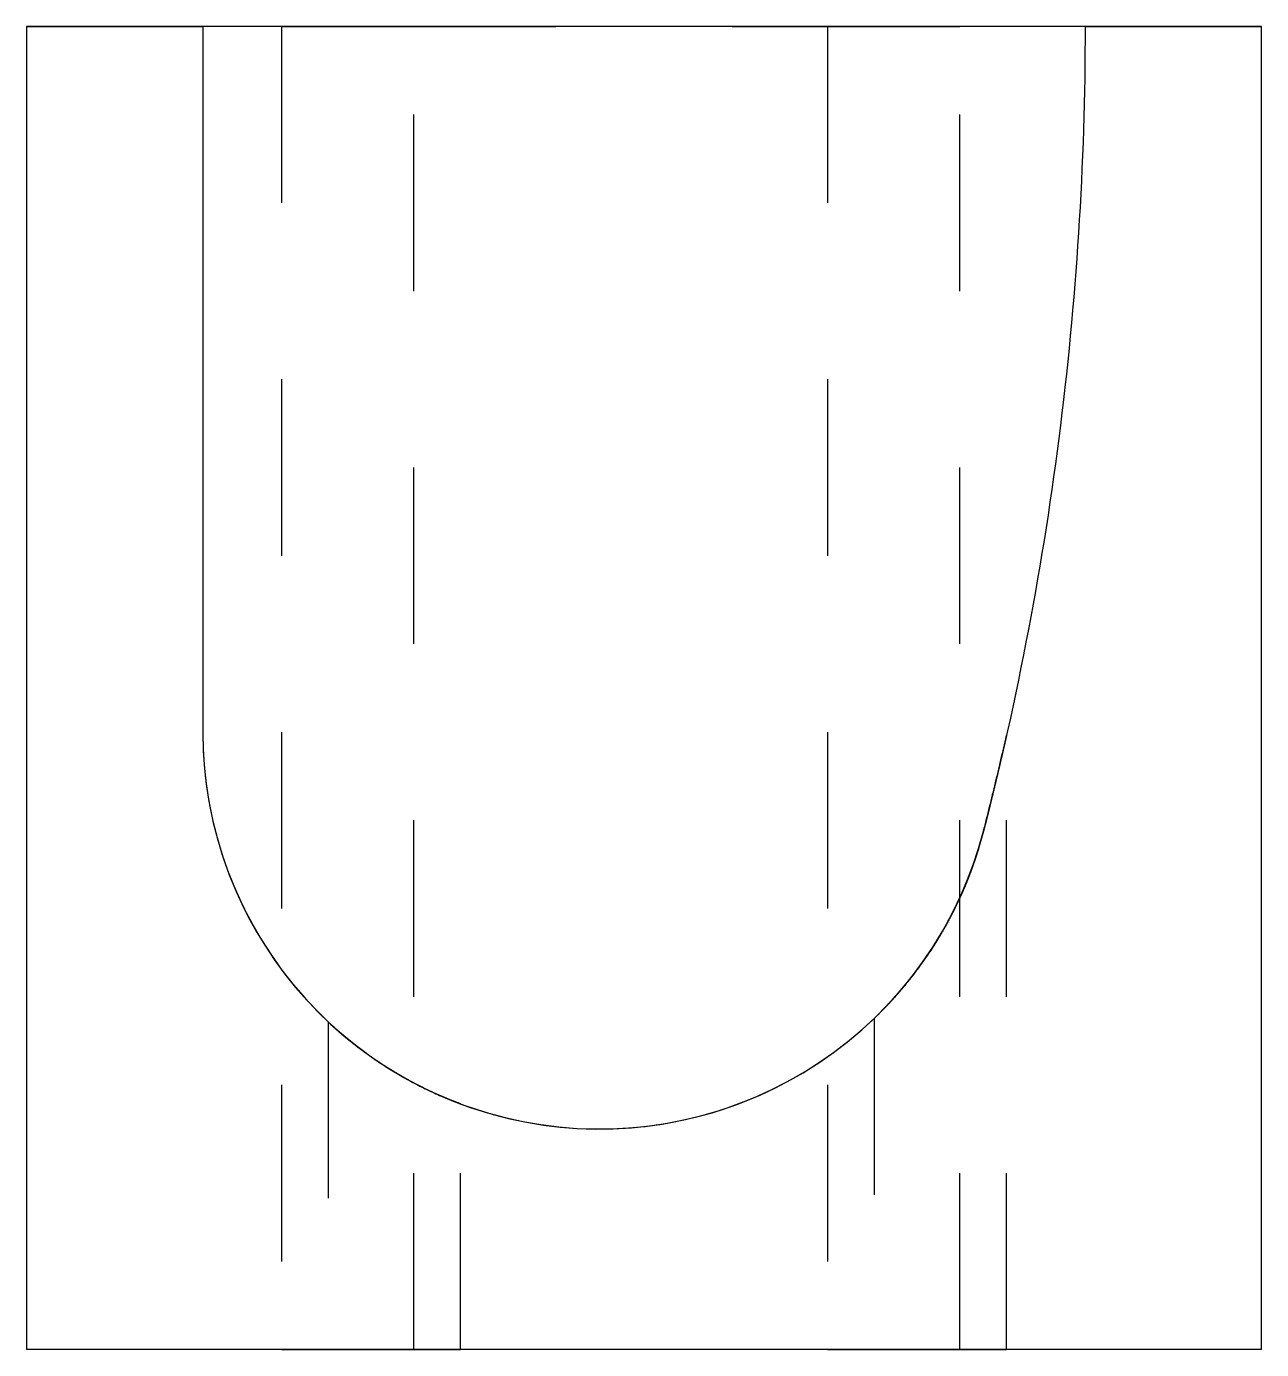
# Model space of a CAD drawing. Extents: x 0 to 1.55, y 0 to 1.6.
# Drawn here: x 0 to 0.7, y 0.85 to 1.6 of the extents above; entities that cross this region are included whole.
import ezdxf

# ---------------------------------------------------------------- set-up
doc = ezdxf.new("R2010")
doc.units = 0
doc.linetypes.add('HIDDEN', pattern=[0.037501, 0.025013, -0.012488])
doc.layers.add('FRONT', color=7, linetype='CONTINUOUS')
doc.layers.add('FRONT_HID', color=7, linetype='HIDDEN')

msp = doc.modelspace()

# ---------------------------------------------------------------- linework, layer by layer
at = {"layer": 'FRONT'}
for p, q in [((0.1, 1.59994), (0, 1.59994)), ((0, 1.59994), (0, 0.84994)), ((0.1, 1.59994), (0.1, 1.199679)), ((0.6, 1.59994), (0.1, 1.59994)), ((0.6, 1.59994), (0.599985, 1.592624)), ((0.7, 1.59994), (0.6, 1.59994)), ((0.7, 0.84994), (0.7, 1.59994)), ((0.599985, 1.592624), (0.599942, 1.585307)), ((0.599942, 1.585307), (0.599869, 1.577991)), ((0.599869, 1.577991), (0.599767, 1.570676)), ((0.599767, 1.570676), (0.599635, 1.56336)), ((0.599635, 1.56336), (0.599475, 1.556046)), ((0.599475, 1.556046), (0.599286, 1.548732)), ((0.599286, 1.548732), (0.599067, 1.541418)), ((0.599067, 1.541418), (0.598819, 1.534106)), ((0.598819, 1.534106), (0.598542, 1.526795)), ((0.598542, 1.526795), (0.598236, 1.519485)), ((0.598236, 1.519485), (0.597901, 1.512176)), ((0.597901, 1.512176), (0.597536, 1.504869)), ((0.597536, 1.504869), (0.597143, 1.497563)), ((0.597143, 1.497563), (0.59672, 1.490259)), ((0.59672, 1.490259), (0.596268, 1.482956)), ((0.596268, 1.482956), (0.595787, 1.475656)), ((0.595787, 1.475656), (0.595277, 1.468357)), ((0.595277, 1.468357), (0.594738, 1.46106)), ((0.594738, 1.46106), (0.59417, 1.453766)), ((0.59417, 1.453766), (0.593573, 1.446474)), ((0.593573, 1.446474), (0.592947, 1.439184)), ((0.592947, 1.439184), (0.592292, 1.431897)), ((0.592292, 1.431897), (0.591607, 1.424613)), ((0.591607, 1.424613), (0.590894, 1.417331)), ((0.590151, 1.410053), (0.58938, 1.402777)), ((0.590894, 1.417331), (0.590151, 1.410053)), ((0.58938, 1.402777), (0.58858, 1.395504)), ((0.58858, 1.395504), (0.58775, 1.388235)), ((0.58775, 1.388235), (0.586892, 1.380969)), ((0.586892, 1.380969), (0.586005, 1.373707)), ((0.586005, 1.373707), (0.585088, 1.366448)), ((0.585088, 1.366448), (0.584143, 1.359193)), ((0.584143, 1.359193), (0.583169, 1.351941)), ((0.583169, 1.351941), (0.582166, 1.344694)), ((0.582166, 1.344694), (0.581134, 1.337451)), ((0.581134, 1.337451), (0.580073, 1.330212)), ((0.580073, 1.330212), (0.578984, 1.322977)), ((0.578984, 1.322977), (0.577865, 1.315746)), ((0.577865, 1.315746), (0.576718, 1.30852)), ((0.576718, 1.30852), (0.575542, 1.301299)), ((0.575542, 1.301299), (0.574337, 1.294082)), ((0.574337, 1.294082), (0.573104, 1.286871)), ((0.573104, 1.286871), (0.571842, 1.279664)), ((0.571842, 1.279664), (0.570551, 1.272462)), ((0.570551, 1.272462), (0.569231, 1.265266)), ((0.569231, 1.265266), (0.567883, 1.258075)), ((0.567883, 1.258075), (0.566506, 1.250889)), ((0.566506, 1.250889), (0.5651, 1.243709)), ((0.5651, 1.243709), (0.563666, 1.236534)), ((0.563666, 1.236534), (0.562203, 1.229366)), ((0.562203, 1.229366), (0.560711, 1.222203)), ((0.559191, 1.215046), (0.557643, 1.207895)), ((0.560711, 1.222203), (0.559191, 1.215046)), ((0.557643, 1.207895), (0.556066, 1.200751)), ((0.556066, 1.200751), (0.554461, 1.193613)), ((0.1, 1.199679), (0.100237, 1.189371)), ((0.1, 1.199679), (0.100001, 1.199028)), ((0.100001, 1.199028), (0.100004, 1.198378)), ((0.100004, 1.198378), (0.100008, 1.197728)), ((0.100008, 1.197728), (0.100015, 1.197078)), ((0.100015, 1.197078), (0.100024, 1.196428)), ((0.100024, 1.196428), (0.100034, 1.195778)), ((0.100034, 1.195778), (0.100046, 1.195128)), ((0.100046, 1.195128), (0.10006, 1.194478)), ((0.10006, 1.194478), (0.100076, 1.193828)), ((0.100076, 1.193828), (0.100094, 1.193178)), ((0.100094, 1.193178), (0.100114, 1.192528)), ((0.100114, 1.192528), (0.100135, 1.191878)), ((0.554461, 1.193613), (0.552827, 1.186481)), ((0.555438, 1.197942), (0.554681, 1.194583)), ((0.100135, 1.191878), (0.100159, 1.191229)), ((0.100159, 1.191229), (0.100184, 1.190579)), ((0.100184, 1.190579), (0.100212, 1.189929)), ((0.100212, 1.189929), (0.100241, 1.18928)), ((0.100237, 1.189371), (0.100945, 1.179085)), ((0.100241, 1.18928), (0.100272, 1.18863)), ((0.100272, 1.18863), (0.100305, 1.187981)), ((0.100305, 1.187981), (0.100339, 1.187332)), ((0.100339, 1.187332), (0.100376, 1.186683)), ((0.100376, 1.186683), (0.100415, 1.186034)), ((0.100415, 1.186034), (0.100455, 1.185385)), ((0.100455, 1.185385), (0.100497, 1.184736)), ((0.552827, 1.186481), (0.551164, 1.179356)), ((0.100497, 1.184736), (0.100541, 1.184087)), ((0.100541, 1.184087), (0.100588, 1.183439)), ((0.100588, 1.183439), (0.100635, 1.18279)), ((0.100635, 1.18279), (0.100685, 1.182142)), ((0.100685, 1.182142), (0.100737, 1.181494)), ((0.100737, 1.181494), (0.10079, 1.180846)), ((0.10079, 1.180846), (0.100846, 1.180198)), ((0.100846, 1.180198), (0.100903, 1.179551)), ((0.100903, 1.179551), (0.100962, 1.178903)), ((0.100945, 1.179085), (0.102125, 1.168843)), ((0.100962, 1.178903), (0.101023, 1.178256)), ((0.101023, 1.178256), (0.101086, 1.177609)), ((0.101086, 1.177609), (0.101151, 1.176962)), ((0.551164, 1.179356), (0.549474, 1.172237)), ((0.550798, 1.177802), (0.550695, 1.177365)), ((0.550901, 1.178238), (0.550798, 1.177802)), ((0.551004, 1.178675), (0.550901, 1.178238)), ((0.551107, 1.179111), (0.551004, 1.178675)), ((0.55121, 1.179548), (0.551107, 1.179111)), ((0.551312, 1.179985), (0.55121, 1.179548)), ((0.551415, 1.180421), (0.551312, 1.179985)), ((0.551517, 1.180858), (0.551415, 1.180421)), ((0.55162, 1.181295), (0.551517, 1.180858)), ((0.551722, 1.181732), (0.55162, 1.181295)), ((0.551824, 1.182168), (0.551722, 1.181732)), ((0.551926, 1.182605), (0.551824, 1.182168)), ((0.552028, 1.183042), (0.551926, 1.182605)), ((0.55213, 1.183479), (0.552028, 1.183042)), ((0.552232, 1.183916), (0.55213, 1.183479)), ((0.552333, 1.184353), (0.552232, 1.183916)), ((0.552435, 1.184789), (0.552333, 1.184353)), ((0.101151, 1.176962), (0.101218, 1.176315)), ((0.101218, 1.176315), (0.101286, 1.175669)), ((0.101286, 1.175669), (0.101357, 1.175022)), ((0.101357, 1.175022), (0.101429, 1.174376)), ((0.101429, 1.174376), (0.101503, 1.17373)), ((0.101503, 1.17373), (0.101579, 1.173085)), ((0.101579, 1.173085), (0.101657, 1.172439)), ((0.101657, 1.172439), (0.101737, 1.171794)), ((0.101737, 1.171794), (0.101818, 1.171149)), ((0.101818, 1.171149), (0.101902, 1.170504)), ((0.101902, 1.170504), (0.101987, 1.16986)), ((0.549474, 1.172237), (0.547755, 1.165126)), ((0.549029, 1.170384), (0.548924, 1.169948)), ((0.549134, 1.17082), (0.549029, 1.170384)), ((0.549238, 1.171256), (0.549134, 1.17082)), ((0.549343, 1.171693), (0.549238, 1.171256)), ((0.549448, 1.172129), (0.549343, 1.171693)), ((0.549552, 1.172565), (0.549448, 1.172129)), ((0.549657, 1.173001), (0.549552, 1.172565)), ((0.549761, 1.173437), (0.549657, 1.173001)), ((0.549865, 1.173874), (0.549761, 1.173437)), ((0.549969, 1.17431), (0.549865, 1.173874)), ((0.550073, 1.174746), (0.549969, 1.17431)), ((0.550177, 1.175183), (0.550073, 1.174746)), ((0.550281, 1.175619), (0.550177, 1.175183)), ((0.550384, 1.176056), (0.550281, 1.175619)), ((0.550488, 1.176492), (0.550384, 1.176056)), ((0.550591, 1.176929), (0.550488, 1.176492)), ((0.550695, 1.177365), (0.550591, 1.176929)), ((0.101987, 1.16986), (0.102074, 1.169215)), ((0.102074, 1.169215), (0.102163, 1.168571)), ((0.102125, 1.168843), (0.103774, 1.158665)), ((0.102163, 1.168571), (0.102254, 1.167927)), ((0.102254, 1.167927), (0.102347, 1.167284)), ((0.102347, 1.167284), (0.102442, 1.166641)), ((0.102442, 1.166641), (0.102538, 1.165998)), ((0.102538, 1.165998), (0.102637, 1.165355)), ((0.102637, 1.165355), (0.102737, 1.164713)), ((0.102737, 1.164713), (0.102839, 1.164071)), ((0.102839, 1.164071), (0.102943, 1.163429)), ((0.102943, 1.163429), (0.103049, 1.162787)), ((0.103049, 1.162787), (0.103156, 1.162146)), ((0.547755, 1.165126), (0.546007, 1.158021)), ((0.547122, 1.162538), (0.547015, 1.162103)), ((0.547229, 1.162974), (0.547122, 1.162538)), ((0.547335, 1.16341), (0.547229, 1.162974)), ((0.547442, 1.163845), (0.547335, 1.16341)), ((0.547549, 1.164281), (0.547442, 1.163845)), ((0.547655, 1.164717), (0.547549, 1.164281)), ((0.547761, 1.165153), (0.547655, 1.164717)), ((0.547867, 1.165588), (0.547761, 1.165153)), ((0.547974, 1.166024), (0.547867, 1.165588)), ((0.54808, 1.16646), (0.547974, 1.166024)), ((0.548185, 1.166896), (0.54808, 1.16646)), ((0.548291, 1.167332), (0.548185, 1.166896)), ((0.548397, 1.167768), (0.548291, 1.167332)), ((0.548502, 1.168204), (0.548397, 1.167768)), ((0.548608, 1.16864), (0.548502, 1.168204)), ((0.548713, 1.169076), (0.548608, 1.16864)), ((0.548818, 1.169512), (0.548713, 1.169076)), ((0.548924, 1.169948), (0.548818, 1.169512)), ((0.103156, 1.162146), (0.103266, 1.161505)), ((0.103266, 1.161505), (0.103377, 1.160865)), ((0.103377, 1.160865), (0.10349, 1.160224)), ((0.10349, 1.160224), (0.103605, 1.159585)), ((0.103605, 1.159585), (0.103722, 1.158945)), ((0.103774, 1.158665), (0.105888, 1.148574)), ((0.546007, 1.158021), (0.544232, 1.150923)), ((0.54594, 1.157748), (0.545831, 1.157312)), ((0.546048, 1.158183), (0.54594, 1.157748)), ((0.546155, 1.158619), (0.546048, 1.158183)), ((0.546263, 1.159054), (0.546155, 1.158619)), ((0.546371, 1.159489), (0.546263, 1.159054)), ((0.546479, 1.159925), (0.546371, 1.159489)), ((0.546586, 1.16036), (0.546479, 1.159925)), ((0.546693, 1.160796), (0.546586, 1.16036)), ((0.546801, 1.161231), (0.546693, 1.160796)), ((0.546908, 1.161667), (0.546801, 1.161231)), ((0.547015, 1.162103), (0.546908, 1.161667)), ((0.105888, 1.148574), (0.108462, 1.13859)), ((0.544232, 1.150923), (0.542428, 1.143833)), ((0.539637, 1.133907), (0.542428, 1.143833)), ((0.108462, 1.13859), (0.111491, 1.128735)), ((0.536395, 1.12412), (0.539637, 1.133907)), ((0.538293, 1.129666), (0.539852, 1.134614)), ((0.539246, 1.132642), (0.539161, 1.13237)), ((0.539331, 1.132915), (0.539246, 1.132642)), ((0.539416, 1.133188), (0.539331, 1.132915)), ((0.5395, 1.133461), (0.539416, 1.133188)), ((0.539584, 1.133734), (0.5395, 1.133461)), ((0.539668, 1.134007), (0.539584, 1.133734)), ((0.111491, 1.128735), (0.114969, 1.119029)), ((0.536725, 1.125053), (0.53663, 1.124784)), ((0.53682, 1.125322), (0.536725, 1.125053)), ((0.536914, 1.125592), (0.53682, 1.125322)), ((0.537008, 1.125862), (0.536914, 1.125592)), ((0.537102, 1.126132), (0.537008, 1.125862)), ((0.537195, 1.126402), (0.537102, 1.126132)), ((0.537288, 1.126672), (0.537195, 1.126402)), ((0.537381, 1.126942), (0.537288, 1.126672)), ((0.537473, 1.127212), (0.537381, 1.126942)), ((0.537565, 1.127483), (0.537473, 1.127212)), ((0.537657, 1.127753), (0.537565, 1.127483)), ((0.537748, 1.128024), (0.537657, 1.127753)), ((0.537839, 1.128295), (0.537748, 1.128024)), ((0.537929, 1.128566), (0.537839, 1.128295)), ((0.538019, 1.128837), (0.537929, 1.128566)), ((0.538109, 1.129108), (0.538019, 1.128837)), ((0.538199, 1.129379), (0.538109, 1.129108)), ((0.538288, 1.12965), (0.538199, 1.129379)), ((0.538377, 1.129922), (0.538288, 1.12965)), ((0.538465, 1.130193), (0.538377, 1.129922)), ((0.538553, 1.130465), (0.538465, 1.130193)), ((0.538641, 1.130737), (0.538553, 1.130465)), ((0.538729, 1.131009), (0.538641, 1.130737)), ((0.538816, 1.131281), (0.538729, 1.131009)), ((0.538903, 1.131553), (0.538816, 1.131281)), ((0.538989, 1.131825), (0.538903, 1.131553)), ((0.539075, 1.132097), (0.538989, 1.131825)), ((0.539161, 1.13237), (0.539075, 1.132097)), ((0.114969, 1.119029), (0.118889, 1.109493)), ((0.532706, 1.114492), (0.536395, 1.12412)), ((0.533936, 1.117558), (0.533831, 1.117292)), ((0.53404, 1.117824), (0.533936, 1.117558)), ((0.534144, 1.11809), (0.53404, 1.117824)), ((0.534248, 1.118356), (0.534144, 1.11809)), ((0.534351, 1.118623), (0.534248, 1.118356)), ((0.534454, 1.118889), (0.534351, 1.118623)), ((0.534556, 1.119156), (0.534454, 1.118889)), ((0.534658, 1.119422), (0.534556, 1.119156)), ((0.53476, 1.119689), (0.534658, 1.119422)), ((0.534862, 1.119956), (0.53476, 1.119689)), ((0.534963, 1.120223), (0.534862, 1.119956)), ((0.535064, 1.120491), (0.534963, 1.120223)), ((0.535164, 1.120758), (0.535064, 1.120491)), ((0.535264, 1.121025), (0.535164, 1.120758)), ((0.535364, 1.121293), (0.535264, 1.121025)), ((0.535463, 1.121561), (0.535364, 1.121293)), ((0.535562, 1.121829), (0.535463, 1.121561)), ((0.535661, 1.122097), (0.535562, 1.121829)), ((0.53576, 1.122365), (0.535661, 1.122097)), ((0.535858, 1.122633), (0.53576, 1.122365)), ((0.535956, 1.122902), (0.535858, 1.122633)), ((0.536053, 1.12317), (0.535956, 1.122902)), ((0.53615, 1.123439), (0.536053, 1.12317)), ((0.536247, 1.123707), (0.53615, 1.123439)), ((0.536343, 1.123976), (0.536247, 1.123707)), ((0.536439, 1.124245), (0.536343, 1.123976)), ((0.536535, 1.124514), (0.536439, 1.124245)), ((0.53663, 1.124784), (0.536535, 1.124514)), ((0.528581, 1.105044), (0.532706, 1.114492)), ((0.533831, 1.117292), (0.533727, 1.117027)), ((0.118889, 1.109493), (0.123242, 1.100147)), ((0.524026, 1.095794), (0.528581, 1.105044)), ((0.528124, 1.104065), (0.525507, 1.098686)), ((0.123242, 1.100147), (0.128019, 1.09101)), ((0.519051, 1.086763), (0.524026, 1.095794)), ((0.128019, 1.09101), (0.13321, 1.082102)), ((0.13321, 1.082102), (0.138804, 1.073442)), ((0.51616, 1.081927), (0.511949, 1.075342)), ((0.513668, 1.07797), (0.519051, 1.086763)), ((0.138804, 1.073442), (0.144789, 1.065047)), ((0.507887, 1.069433), (0.513668, 1.07797)), ((0.144789, 1.065047), (0.151154, 1.056935)), ((0.501721, 1.06117), (0.507887, 1.069433)), ((0.495182, 1.053199), (0.501721, 1.06117)), ((0.498842, 1.057568), (0.498517, 1.057171)), ((0.499165, 1.057965), (0.498842, 1.057568)), ((0.499488, 1.058364), (0.499165, 1.057965)), ((0.49981, 1.058762), (0.499488, 1.058364)), ((0.500131, 1.059162), (0.49981, 1.058762)), ((0.500451, 1.059562), (0.500131, 1.059162)), ((0.50077, 1.059963), (0.500451, 1.059562)), ((0.501088, 1.060365), (0.50077, 1.059963)), ((0.501405, 1.060768), (0.501088, 1.060365)), ((0.501722, 1.061171), (0.501405, 1.060768)), ((0.502037, 1.061575), (0.501722, 1.061171)), ((0.503296, 1.063206), (0.502054, 1.061596)), ((0.151154, 1.056935), (0.157883, 1.049124)), ((0.488285, 1.045536), (0.495182, 1.053199)), ((0.492523, 1.05016), (0.492182, 1.049778)), ((0.492864, 1.050543), (0.492523, 1.05016)), ((0.493203, 1.050927), (0.492864, 1.050543)), ((0.493542, 1.051312), (0.493203, 1.050927)), ((0.49388, 1.051697), (0.493542, 1.051312)), ((0.494217, 1.052083), (0.49388, 1.051697)), ((0.494553, 1.05247), (0.494217, 1.052083)), ((0.494888, 1.052858), (0.494553, 1.05247)), ((0.495223, 1.053246), (0.494888, 1.052858)), ((0.495556, 1.053635), (0.495223, 1.053246)), ((0.495889, 1.054025), (0.495556, 1.053635)), ((0.49622, 1.054416), (0.495889, 1.054025)), ((0.496551, 1.054807), (0.49622, 1.054416)), ((0.496881, 1.055199), (0.496551, 1.054807)), ((0.49721, 1.055592), (0.496881, 1.055199)), ((0.497538, 1.055986), (0.49721, 1.055592)), ((0.497866, 1.05638), (0.497538, 1.055986)), ((0.498192, 1.056776), (0.497866, 1.05638)), ((0.498517, 1.057171), (0.498192, 1.056776)), ((0.157883, 1.049124), (0.164964, 1.04163)), ((0.481043, 1.038197), (0.488285, 1.045536)), ((0.485532, 1.042666), (0.485173, 1.0423)), ((0.485889, 1.043033), (0.485532, 1.042666)), ((0.486246, 1.043401), (0.485889, 1.043033)), ((0.486602, 1.04377), (0.486246, 1.043401)), ((0.486957, 1.044139), (0.486602, 1.04377)), ((0.487311, 1.04451), (0.486957, 1.044139)), ((0.487665, 1.044881), (0.487311, 1.04451)), ((0.488017, 1.045253), (0.487665, 1.044881)), ((0.488369, 1.045625), (0.488017, 1.045253)), ((0.48872, 1.045999), (0.488369, 1.045625)), ((0.48907, 1.046373), (0.48872, 1.045999)), ((0.489419, 1.046748), (0.48907, 1.046373)), ((0.489768, 1.047124), (0.489419, 1.046748)), ((0.490115, 1.047501), (0.489768, 1.047124)), ((0.490462, 1.047879), (0.490115, 1.047501)), ((0.490807, 1.048257), (0.490462, 1.047879)), ((0.491152, 1.048636), (0.490807, 1.048257)), ((0.491496, 1.049016), (0.491152, 1.048636)), ((0.491839, 1.049397), (0.491496, 1.049016)), ((0.492182, 1.049778), (0.491839, 1.049397)), ((0.164964, 1.04163), (0.172381, 1.034468)), ((0.171079, 1.035678), (0.17577, 1.031406)), ((0.473472, 1.031198), (0.481043, 1.038197)), ((0.480807, 1.037969), (0.480438, 1.037613)), ((0.481175, 1.038325), (0.480807, 1.037969)), ((0.481543, 1.038682), (0.481175, 1.038325)), ((0.48191, 1.03904), (0.481543, 1.038682)), ((0.482275, 1.039399), (0.48191, 1.03904)), ((0.482641, 1.039759), (0.482275, 1.039399)), ((0.483005, 1.040119), (0.482641, 1.039759)), ((0.483368, 1.040481), (0.483005, 1.040119)), ((0.483731, 1.040843), (0.483368, 1.040481)), ((0.484093, 1.041206), (0.483731, 1.040843)), ((0.484454, 1.04157), (0.484093, 1.041206)), ((0.484814, 1.041934), (0.484454, 1.04157)), ((0.485173, 1.0423), (0.484814, 1.041934)), ((0.172381, 1.034468), (0.180118, 1.027654)), ((0.174443, 1.03259), (0.173852, 1.033124)), ((0.180118, 1.027654), (0.18816, 1.021202)), ((0.465588, 1.024554), (0.473472, 1.031198)), ((0.187053, 1.022055), (0.186707, 1.022323)), ((0.1874, 1.021787), (0.187053, 1.022055)), ((0.187747, 1.02152), (0.1874, 1.021787)), ((0.188094, 1.021253), (0.187747, 1.02152)), ((0.188442, 1.020987), (0.188094, 1.021253)), ((0.18816, 1.021202), (0.19649, 1.015126)), ((0.188791, 1.020722), (0.188442, 1.020987)), ((0.189139, 1.020457), (0.188791, 1.020722)), ((0.189489, 1.020193), (0.189139, 1.020457)), ((0.189839, 1.01993), (0.189489, 1.020193)), ((0.457408, 1.018278), (0.465588, 1.024554)), ((0.19019, 1.019668), (0.189839, 1.01993)), ((0.190541, 1.019406), (0.19019, 1.019668)), ((0.190892, 1.019145), (0.190541, 1.019406)), ((0.191244, 1.018884), (0.190892, 1.019145)), ((0.191597, 1.018624), (0.191244, 1.018884)), ((0.19195, 1.018365), (0.191597, 1.018624)), ((0.192303, 1.018107), (0.19195, 1.018365)), ((0.192657, 1.017849), (0.192303, 1.018107)), ((0.193012, 1.017592), (0.192657, 1.017849)), ((0.193367, 1.017336), (0.193012, 1.017592)), ((0.193723, 1.01708), (0.193367, 1.017336)), ((0.194079, 1.016825), (0.193723, 1.01708)), ((0.194435, 1.016571), (0.194079, 1.016825)), ((0.194792, 1.016317), (0.194435, 1.016571)), ((0.19515, 1.016064), (0.194792, 1.016317)), ((0.195508, 1.015812), (0.19515, 1.016064)), ((0.195866, 1.015561), (0.195508, 1.015812)), ((0.196226, 1.01531), (0.195866, 1.015561)), ((0.196585, 1.01506), (0.196226, 1.01531)), ((0.19649, 1.015126), (0.205089, 1.009438)), ((0.196945, 1.01481), (0.196585, 1.01506)), ((0.197306, 1.014562), (0.196945, 1.01481)), ((0.197666, 1.014314), (0.197306, 1.014562)), ((0.198028, 1.014067), (0.197666, 1.014314)), ((0.19839, 1.01382), (0.198028, 1.014067)), ((0.198752, 1.013574), (0.19839, 1.01382)), ((0.199115, 1.013329), (0.198752, 1.013574)), ((0.199479, 1.013085), (0.199115, 1.013329)), ((0.199842, 1.012841), (0.199479, 1.013085)), ((0.200207, 1.012598), (0.199842, 1.012841)), ((0.200572, 1.012355), (0.200207, 1.012598)), ((0.448949, 1.012384), (0.457408, 1.018278)), ((0.200937, 1.012114), (0.200572, 1.012355)), ((0.201303, 1.011873), (0.200937, 1.012114)), ((0.201669, 1.011633), (0.201303, 1.011873)), ((0.202035, 1.011393), (0.201669, 1.011633)), ((0.202403, 1.011155), (0.202035, 1.011393)), ((0.20277, 1.010917), (0.202403, 1.011155)), ((0.203138, 1.010679), (0.20277, 1.010917)), ((0.203507, 1.010443), (0.203138, 1.010679)), ((0.203876, 1.010207), (0.203507, 1.010443)), ((0.204245, 1.009972), (0.203876, 1.010207)), ((0.204615, 1.009737), (0.204245, 1.009972)), ((0.204985, 1.009503), (0.204615, 1.009737)), ((0.205356, 1.00927), (0.204985, 1.009503)), ((0.205089, 1.009438), (0.21394, 1.004151)), ((0.205728, 1.009038), (0.205356, 1.00927)), ((0.206099, 1.008807), (0.205728, 1.009038)), ((0.206471, 1.008576), (0.206099, 1.008807)), ((0.206844, 1.008346), (0.206471, 1.008576)), ((0.207217, 1.008116), (0.206844, 1.008346)), ((0.207591, 1.007888), (0.207217, 1.008116)), ((0.207965, 1.00766), (0.207591, 1.007888)), ((0.208339, 1.007433), (0.207965, 1.00766)), ((0.208714, 1.007206), (0.208339, 1.007433)), ((0.209089, 1.00698), (0.208714, 1.007206)), ((0.209465, 1.006755), (0.209089, 1.00698)), ((0.431264, 1.00179), (0.440228, 1.006884)), ((0.440228, 1.006884), (0.448949, 1.012384)), ((0.21394, 1.004151), (0.223025, 0.999275)), ((0.223025, 0.999275), (0.232323, 0.994821)), ((0.422076, 0.997113), (0.431264, 1.00179)), ((0.232323, 0.994821), (0.241816, 0.990798)), ((0.234703, 0.993764), (0.234522, 0.993843)), ((0.234884, 0.993684), (0.234703, 0.993764)), ((0.235066, 0.993605), (0.234884, 0.993684)), ((0.235247, 0.993526), (0.235066, 0.993605)), ((0.235162, 0.993563), (0.238003, 0.992352)), ((0.235429, 0.993448), (0.235247, 0.993526)), ((0.235611, 0.993369), (0.235429, 0.993448)), ((0.235793, 0.993291), (0.235611, 0.993369)), ((0.235974, 0.993212), (0.235793, 0.993291)), ((0.236156, 0.993134), (0.235974, 0.993212)), ((0.236338, 0.993056), (0.236156, 0.993134)), ((0.23652, 0.992978), (0.236338, 0.993056)), ((0.236703, 0.992901), (0.23652, 0.992978)), ((0.236885, 0.992823), (0.236703, 0.992901)), ((0.237067, 0.992746), (0.236885, 0.992823)), ((0.237249, 0.992669), (0.237067, 0.992746)), ((0.237432, 0.992592), (0.237249, 0.992669)), ((0.237614, 0.992515), (0.237432, 0.992592)), ((0.237797, 0.992438), (0.237614, 0.992515)), ((0.237979, 0.992362), (0.237797, 0.992438)), ((0.238162, 0.992285), (0.237979, 0.992362)), ((0.238345, 0.992209), (0.238162, 0.992285)), ((0.238528, 0.992133), (0.238345, 0.992209)), ((0.238711, 0.992057), (0.238528, 0.992133)), ((0.238893, 0.991982), (0.238711, 0.992057)), ((0.239076, 0.991906), (0.238893, 0.991982)), ((0.23926, 0.991831), (0.239076, 0.991906)), ((0.239443, 0.991755), (0.23926, 0.991831)), ((0.239626, 0.99168), (0.239443, 0.991755)), ((0.239809, 0.991606), (0.239626, 0.99168)), ((0.239993, 0.991531), (0.239809, 0.991606)), ((0.240176, 0.991456), (0.239993, 0.991531)), ((0.240359, 0.991382), (0.240176, 0.991456)), ((0.240543, 0.991308), (0.240359, 0.991382)), ((0.240727, 0.991233), (0.240543, 0.991308)), ((0.24091, 0.99116), (0.240727, 0.991233)), ((0.241094, 0.991086), (0.24091, 0.99116)), ((0.241278, 0.991012), (0.241094, 0.991086)), ((0.241462, 0.990939), (0.241278, 0.991012)), ((0.241646, 0.990865), (0.241462, 0.990939)), ((0.241829, 0.990792), (0.241646, 0.990865)), ((0.241816, 0.990798), (0.251483, 0.987214)), ((0.242014, 0.990719), (0.241829, 0.990792)), ((0.242198, 0.990647), (0.242014, 0.990719)), ((0.242382, 0.990574), (0.242198, 0.990647)), ((0.242566, 0.990501), (0.242382, 0.990574)), ((0.24275, 0.990429), (0.242566, 0.990501)), ((0.242935, 0.990357), (0.24275, 0.990429)), ((0.243119, 0.990285), (0.242935, 0.990357)), ((0.243304, 0.990213), (0.243119, 0.990285)), ((0.243488, 0.990142), (0.243304, 0.990213)), ((0.243673, 0.99007), (0.243488, 0.990142)), ((0.243858, 0.989999), (0.243673, 0.99007)), ((0.403105, 0.989046), (0.412683, 0.992862)), ((0.412683, 0.992862), (0.422076, 0.997113)), ((0.244042, 0.989927), (0.243858, 0.989999)), ((0.244227, 0.989856), (0.244042, 0.989927)), ((0.244412, 0.989786), (0.244227, 0.989856)), ((0.244597, 0.989715), (0.244412, 0.989786)), ((0.244782, 0.989644), (0.244597, 0.989715)), ((0.244967, 0.989574), (0.244782, 0.989644)), ((0.245152, 0.989504), (0.244967, 0.989574)), ((0.245337, 0.989434), (0.245152, 0.989504)), ((0.245523, 0.989364), (0.245337, 0.989434)), ((0.245708, 0.989294), (0.245523, 0.989364)), ((0.245893, 0.989225), (0.245708, 0.989294)), ((0.246079, 0.989155), (0.245893, 0.989225)), ((0.251483, 0.987214), (0.261305, 0.984078)), ((0.261305, 0.984078), (0.27126, 0.981396)), ((0.373463, 0.980286), (0.383474, 0.982751)), ((0.383474, 0.982751), (0.393362, 0.985673)), ((0.393362, 0.985673), (0.403105, 0.989046)), ((0.27126, 0.981396), (0.281328, 0.979173)), ((0.281328, 0.979173), (0.291487, 0.977414)), ((0.291487, 0.977414), (0.301716, 0.976122)), ((0.301716, 0.976122), (0.311993, 0.975302)), ((0.311993, 0.975302), (0.322298, 0.974953)), ((0.322298, 0.974953), (0.332607, 0.975078)), ((0.332607, 0.975078), (0.3429, 0.975675)), ((0.3429, 0.975675), (0.353155, 0.976744)), ((0.353155, 0.976744), (0.36335, 0.978282)), ((0.36335, 0.978282), (0.373463, 0.980286)), ((0.7, 0.84994), (0, 0.84994))]:
    msp.add_line(p, q, dxfattribs=at)
at = {"layer": 'FRONT_HID', "linetype": 'HIDDEN'}
for p, q in [((0, 1.59994), (0.7, 1.59994)), ((0.219562, 1.59994), (0.144562, 1.59994)), ((0.144562, 1.59994), (0.219562, 1.59994)), ((0.144562, 1.59994), (0.144562, 0.84994)), ((0.219562, 0.84994), (0.219562, 1.59994)), ((0.528921, 1.59994), (0.453921, 1.59994)), ((0.453921, 1.59994), (0.528921, 1.59994)), ((0.453921, 1.59994), (0.453921, 0.84994)), ((0.528921, 0.84994), (0.528921, 1.59994)), ((0.554681, 1.194583), (0.552435, 1.184789)), ((0.554073, 1.19191), (0.554269, 1.192772)), ((0.554269, 1.192772), (0.554465, 1.193633)), ((0.554465, 1.193633), (0.554661, 1.194495)), ((0.554661, 1.194495), (0.554855, 1.195356)), ((0.554855, 1.195356), (0.55505, 1.196218)), ((0.55505, 1.196218), (0.555244, 1.19708)), ((0.555244, 1.19708), (0.555438, 1.197942)), ((0.555438, 0.84994), (0.555438, 1.197942)), ((0.552289, 1.184163), (0.552489, 1.185023)), ((0.552489, 1.185023), (0.552689, 1.185884)), ((0.552689, 1.185884), (0.552888, 1.186744)), ((0.552888, 1.186744), (0.553086, 1.187605)), ((0.553086, 1.187605), (0.553284, 1.188466)), ((0.553284, 1.188466), (0.553482, 1.189327)), ((0.553482, 1.189327), (0.55368, 1.190188)), ((0.55368, 1.190188), (0.553877, 1.191049)), ((0.553877, 1.191049), (0.554073, 1.19191)), ((0.550675, 1.177283), (0.550878, 1.178142)), ((0.550878, 1.178142), (0.551081, 1.179002)), ((0.551081, 1.179002), (0.551283, 1.179862)), ((0.551283, 1.179862), (0.551485, 1.180722)), ((0.551485, 1.180722), (0.551687, 1.181582)), ((0.551687, 1.181582), (0.551888, 1.182442)), ((0.551888, 1.182442), (0.552089, 1.183302)), ((0.552089, 1.183302), (0.552289, 1.184163)), ((0.548828, 1.16955), (0.549035, 1.170409)), ((0.549035, 1.170409), (0.549241, 1.171267)), ((0.549241, 1.171267), (0.549447, 1.172126)), ((0.549447, 1.172126), (0.549653, 1.172986)), ((0.549653, 1.172986), (0.549858, 1.173845)), ((0.549858, 1.173845), (0.550063, 1.174704)), ((0.550063, 1.174704), (0.550267, 1.175563)), ((0.550267, 1.175563), (0.550471, 1.176423)), ((0.550471, 1.176423), (0.550675, 1.177283)), ((0.546947, 1.161825), (0.547157, 1.162683)), ((0.547157, 1.162683), (0.547368, 1.163541)), ((0.547368, 1.163541), (0.547577, 1.164399)), ((0.547577, 1.164399), (0.547787, 1.165257)), ((0.547787, 1.165257), (0.547996, 1.166116)), ((0.547996, 1.166116), (0.548204, 1.166974)), ((0.548204, 1.166974), (0.548412, 1.167832)), ((0.548412, 1.167832), (0.54862, 1.168691)), ((0.54862, 1.168691), (0.548828, 1.16955)), ((0.103722, 1.158945), (0.105677, 1.149485)), ((0.545831, 1.157312), (0.542428, 1.143833)), ((0.545247, 1.154965), (0.545461, 1.155823)), ((0.545461, 1.155823), (0.545674, 1.15668)), ((0.545674, 1.15668), (0.545887, 1.157537)), ((0.545887, 1.157537), (0.5461, 1.158394)), ((0.5461, 1.158394), (0.546312, 1.159252)), ((0.546312, 1.159252), (0.546524, 1.16011)), ((0.546524, 1.16011), (0.546736, 1.160967)), ((0.546736, 1.160967), (0.546947, 1.161825)), ((0.105677, 1.149485), (0.108036, 1.140117)), ((0.543303, 1.147256), (0.54352, 1.148113)), ((0.54352, 1.148113), (0.543737, 1.148969)), ((0.543737, 1.148969), (0.543954, 1.149825)), ((0.543954, 1.149825), (0.544171, 1.150682)), ((0.544171, 1.150682), (0.544387, 1.151538)), ((0.544387, 1.151538), (0.544602, 1.152395)), ((0.544602, 1.152395), (0.544817, 1.153252)), ((0.544817, 1.153252), (0.545032, 1.154108)), ((0.545032, 1.154108), (0.545247, 1.154965)), ((0.108036, 1.140117), (0.110796, 1.130859)), ((0.542428, 1.143833), (0.539668, 1.134007)), ((0.539827, 1.134529), (0.542428, 1.143833)), ((0.539852, 1.134614), (0.542428, 1.143833)), ((0.542428, 1.143833), (0.542647, 1.144689)), ((0.542647, 1.144689), (0.542866, 1.145544)), ((0.542866, 1.145544), (0.543084, 1.1464)), ((0.543084, 1.1464), (0.543303, 1.147256)), ((0.536828, 1.125346), (0.539827, 1.134529)), ((0.110796, 1.130859), (0.113951, 1.121729)), ((0.533438, 1.116301), (0.536828, 1.125346)), ((0.536606, 1.124717), (0.537182, 1.126362)), ((0.537182, 1.126362), (0.537744, 1.128012)), ((0.537744, 1.128012), (0.538293, 1.129666)), ((0.113951, 1.121729), (0.117496, 1.112743)), ((0.533541, 1.116559), (0.534179, 1.118181)), ((0.534179, 1.118181), (0.534805, 1.119808)), ((0.534805, 1.119808), (0.535418, 1.121439)), ((0.535418, 1.121439), (0.536019, 1.123076)), ((0.536019, 1.123076), (0.536606, 1.124717)), ((0.117496, 1.112743), (0.121423, 1.103917)), ((0.529662, 1.107409), (0.533438, 1.116301)), ((0.530161, 1.108526), (0.530862, 1.110122)), ((0.530893, 1.110193), (0.530804, 1.109988)), ((0.530862, 1.110122), (0.531551, 1.111723)), ((0.530982, 1.110399), (0.530893, 1.110193)), ((0.531071, 1.110605), (0.530982, 1.110399)), ((0.53116, 1.110811), (0.531071, 1.110605)), ((0.531249, 1.111017), (0.53116, 1.110811)), ((0.531337, 1.111223), (0.531249, 1.111017)), ((0.531425, 1.111429), (0.531337, 1.111223)), ((0.531513, 1.111635), (0.531425, 1.111429)), ((0.531601, 1.111841), (0.531513, 1.111635)), ((0.531551, 1.111723), (0.532226, 1.11333)), ((0.531688, 1.112048), (0.531601, 1.111841)), ((0.531776, 1.112254), (0.531688, 1.112048)), ((0.531863, 1.112461), (0.531776, 1.112254)), ((0.53195, 1.112667), (0.531863, 1.112461)), ((0.532036, 1.112874), (0.53195, 1.112667)), ((0.532123, 1.113081), (0.532036, 1.112874)), ((0.532209, 1.113288), (0.532123, 1.113081)), ((0.532295, 1.113495), (0.532209, 1.113288)), ((0.532226, 1.11333), (0.53289, 1.114942)), ((0.532381, 1.113702), (0.532295, 1.113495)), ((0.532467, 1.113909), (0.532381, 1.113702)), ((0.532552, 1.114116), (0.532467, 1.113909)), ((0.532637, 1.114324), (0.532552, 1.114116)), ((0.532722, 1.114531), (0.532637, 1.114324)), ((0.532807, 1.114739), (0.532722, 1.114531)), ((0.532892, 1.114946), (0.532807, 1.114739)), ((0.53289, 1.114942), (0.533541, 1.116559)), ((0.532976, 1.115154), (0.532892, 1.114946)), ((0.53306, 1.115362), (0.532976, 1.115154)), ((0.533144, 1.115569), (0.53306, 1.115362)), ((0.533228, 1.115777), (0.533144, 1.115569)), ((0.533312, 1.115985), (0.533228, 1.115777)), ((0.533395, 1.116193), (0.533312, 1.115985)), ((0.533478, 1.116402), (0.533395, 1.116193)), ((0.533561, 1.11661), (0.533478, 1.116402)), ((0.533644, 1.116818), (0.533561, 1.11661)), ((0.533727, 1.117027), (0.533644, 1.116818)), ((0.121423, 1.103917), (0.125726, 1.095268)), ((0.525508, 1.098688), (0.529662, 1.107409)), ((0.527235, 1.102198), (0.527985, 1.103771)), ((0.527985, 1.103771), (0.528723, 1.10535)), ((0.528219, 1.104268), (0.528124, 1.104065)), ((0.528314, 1.104471), (0.528219, 1.104268)), ((0.528409, 1.104674), (0.528314, 1.104471)), ((0.528503, 1.104878), (0.528409, 1.104674)), ((0.528598, 1.105081), (0.528503, 1.104878)), ((0.528692, 1.105284), (0.528598, 1.105081)), ((0.528786, 1.105488), (0.528692, 1.105284)), ((0.528723, 1.10535), (0.529448, 1.106935)), ((0.52888, 1.105691), (0.528786, 1.105488)), ((0.528974, 1.105895), (0.52888, 1.105691)), ((0.529067, 1.106099), (0.528974, 1.105895)), ((0.52916, 1.106303), (0.529067, 1.106099)), ((0.529253, 1.106507), (0.52916, 1.106303)), ((0.529346, 1.106711), (0.529253, 1.106507)), ((0.529439, 1.106915), (0.529346, 1.106711)), ((0.529531, 1.107119), (0.529439, 1.106915)), ((0.529448, 1.106935), (0.530161, 1.108526)), ((0.529624, 1.107323), (0.529531, 1.107119)), ((0.529716, 1.107528), (0.529624, 1.107323)), ((0.529807, 1.107732), (0.529716, 1.107528)), ((0.529899, 1.107937), (0.529807, 1.107732)), ((0.52999, 1.108142), (0.529899, 1.107937)), ((0.530082, 1.108346), (0.52999, 1.108142)), ((0.530173, 1.108551), (0.530082, 1.108346)), ((0.530263, 1.108756), (0.530173, 1.108551)), ((0.530354, 1.108961), (0.530263, 1.108756)), ((0.530444, 1.109166), (0.530354, 1.108961)), ((0.530535, 1.109372), (0.530444, 1.109166)), ((0.530625, 1.109577), (0.530535, 1.109372)), ((0.530714, 1.109782), (0.530625, 1.109577)), ((0.530804, 1.109988), (0.530714, 1.109782)), ((0.125726, 1.095268), (0.130397, 1.086812)), ((0.520982, 1.090153), (0.525508, 1.098688)), ((0.523303, 1.09442), (0.524114, 1.095963)), ((0.523696, 1.095163), (0.523554, 1.094894)), ((0.523837, 1.095433), (0.523696, 1.095163)), ((0.523978, 1.095703), (0.523837, 1.095433)), ((0.524119, 1.095973), (0.523978, 1.095703)), ((0.524114, 1.095963), (0.524912, 1.097513)), ((0.524259, 1.096244), (0.524119, 1.095973)), ((0.524399, 1.096514), (0.524259, 1.096244)), ((0.524539, 1.096785), (0.524399, 1.096514)), ((0.524678, 1.097056), (0.524539, 1.096785)), ((0.524817, 1.097327), (0.524678, 1.097056)), ((0.524956, 1.097598), (0.524817, 1.097327)), ((0.524912, 1.097513), (0.525699, 1.099068)), ((0.525094, 1.09787), (0.524956, 1.097598)), ((0.525232, 1.098142), (0.525094, 1.09787)), ((0.525369, 1.098414), (0.525232, 1.098142)), ((0.525507, 1.098686), (0.525369, 1.098414)), ((0.525699, 1.099068), (0.526473, 1.10063)), ((0.526473, 1.10063), (0.527235, 1.102198)), ((0.516094, 1.081821), (0.520982, 1.090153)), ((0.519073, 1.086801), (0.519943, 1.088312)), ((0.519586, 1.087688), (0.519434, 1.087424)), ((0.519737, 1.087952), (0.519586, 1.087688)), ((0.519889, 1.088217), (0.519737, 1.087952)), ((0.52004, 1.088481), (0.519889, 1.088217)), ((0.519943, 1.088312), (0.520801, 1.089829)), ((0.52019, 1.088746), (0.52004, 1.088481)), ((0.52034, 1.089011), (0.52019, 1.088746)), ((0.52049, 1.089277), (0.52034, 1.089011)), ((0.52064, 1.089542), (0.52049, 1.089277)), ((0.520789, 1.089808), (0.52064, 1.089542)), ((0.520938, 1.090074), (0.520789, 1.089808)), ((0.520801, 1.089829), (0.521647, 1.091353)), ((0.521086, 1.09034), (0.520938, 1.090074)), ((0.521234, 1.090606), (0.521086, 1.09034)), ((0.521382, 1.090873), (0.521234, 1.090606)), ((0.521529, 1.091139), (0.521382, 1.090873)), ((0.521676, 1.091406), (0.521529, 1.091139)), ((0.521647, 1.091353), (0.522481, 1.092883)), ((0.521823, 1.091673), (0.521676, 1.091406)), ((0.521969, 1.09194), (0.521823, 1.091673)), ((0.522115, 1.092208), (0.521969, 1.09194)), ((0.52226, 1.092476), (0.522115, 1.092208)), ((0.522406, 1.092744), (0.52226, 1.092476)), ((0.52255, 1.093012), (0.522406, 1.092744)), ((0.522481, 1.092883), (0.523303, 1.09442)), ((0.522695, 1.09328), (0.52255, 1.093012)), ((0.522839, 1.093548), (0.522695, 1.09328)), ((0.522983, 1.093817), (0.522839, 1.093548)), ((0.523126, 1.094086), (0.522983, 1.093817)), ((0.523269, 1.094355), (0.523126, 1.094086)), ((0.523411, 1.094624), (0.523269, 1.094355)), ((0.523554, 1.094894), (0.523411, 1.094624)), ((0.130397, 1.086812), (0.135427, 1.078565)), ((0.510852, 1.073706), (0.516094, 1.081821)), ((0.514551, 1.079351), (0.515478, 1.080827)), ((0.515478, 1.080827), (0.516394, 1.08231)), ((0.516319, 1.082187), (0.51616, 1.081927)), ((0.516478, 1.082447), (0.516319, 1.082187)), ((0.516394, 1.08231), (0.517299, 1.0838)), ((0.516637, 1.082707), (0.516478, 1.082447)), ((0.516795, 1.082967), (0.516637, 1.082707)), ((0.516953, 1.083228), (0.516795, 1.082967)), ((0.517111, 1.083488), (0.516953, 1.083228)), ((0.517268, 1.083749), (0.517111, 1.083488)), ((0.517425, 1.08401), (0.517268, 1.083749)), ((0.517299, 1.0838), (0.518192, 1.085297)), ((0.517582, 1.084272), (0.517425, 1.08401)), ((0.517738, 1.084533), (0.517582, 1.084272)), ((0.517894, 1.084795), (0.517738, 1.084533)), ((0.51805, 1.085057), (0.517894, 1.084795)), ((0.518205, 1.085319), (0.51805, 1.085057)), ((0.518192, 1.085297), (0.519073, 1.086801)), ((0.51836, 1.085581), (0.518205, 1.085319)), ((0.518514, 1.085844), (0.51836, 1.085581)), ((0.518668, 1.086107), (0.518514, 1.085844)), ((0.518822, 1.08637), (0.518668, 1.086107)), ((0.518976, 1.086633), (0.518822, 1.08637)), ((0.519129, 1.086896), (0.518976, 1.086633)), ((0.519281, 1.08716), (0.519129, 1.086896)), ((0.519434, 1.087424), (0.519281, 1.08716)), ((0.135427, 1.078565), (0.140807, 1.070541)), ((0.505267, 1.065825), (0.510852, 1.073706)), ((0.509743, 1.072083), (0.510727, 1.073521)), ((0.510096, 1.072596), (0.509962, 1.072401)), ((0.51023, 1.072791), (0.510096, 1.072596)), ((0.510363, 1.072987), (0.51023, 1.072791)), ((0.510497, 1.073182), (0.510363, 1.072987)), ((0.51063, 1.073378), (0.510497, 1.073182)), ((0.510763, 1.073574), (0.51063, 1.073378)), ((0.510727, 1.073521), (0.5117, 1.074968)), ((0.510895, 1.07377), (0.510763, 1.073574)), ((0.511028, 1.073966), (0.510895, 1.07377)), ((0.51116, 1.074162), (0.511028, 1.073966)), ((0.511292, 1.074358), (0.51116, 1.074162)), ((0.511424, 1.074555), (0.511292, 1.074358)), ((0.511556, 1.074752), (0.511424, 1.074555)), ((0.511687, 1.074948), (0.511556, 1.074752)), ((0.511818, 1.075145), (0.511687, 1.074948)), ((0.5117, 1.074968), (0.512662, 1.076422)), ((0.511949, 1.075342), (0.511818, 1.075145)), ((0.512662, 1.076422), (0.513612, 1.077883)), ((0.513612, 1.077883), (0.514551, 1.079351)), ((0.140807, 1.070541), (0.146526, 1.062756)), ((0.499348, 1.05819), (0.505267, 1.065825)), ((0.503607, 1.063615), (0.504657, 1.065006)), ((0.504723, 1.065094), (0.504581, 1.064904)), ((0.504657, 1.065006), (0.505696, 1.066406)), ((0.504864, 1.065284), (0.504723, 1.065094)), ((0.505006, 1.065473), (0.504864, 1.065284)), ((0.505147, 1.065663), (0.505006, 1.065473)), ((0.505288, 1.065853), (0.505147, 1.065663)), ((0.505429, 1.066043), (0.505288, 1.065853)), ((0.505569, 1.066234), (0.505429, 1.066043)), ((0.50571, 1.066424), (0.505569, 1.066234)), ((0.505696, 1.066406), (0.506724, 1.067813)), ((0.50585, 1.066615), (0.50571, 1.066424)), ((0.50599, 1.066806), (0.50585, 1.066615)), ((0.50613, 1.066996), (0.50599, 1.066806)), ((0.506269, 1.067188), (0.50613, 1.066996)), ((0.506409, 1.067379), (0.506269, 1.067188)), ((0.506548, 1.06757), (0.506409, 1.067379)), ((0.506687, 1.067762), (0.506548, 1.06757)), ((0.506826, 1.067953), (0.506687, 1.067762)), ((0.506724, 1.067813), (0.507742, 1.069228)), ((0.506964, 1.068145), (0.506826, 1.067953)), ((0.507103, 1.068337), (0.506964, 1.068145)), ((0.507241, 1.068529), (0.507103, 1.068337)), ((0.507379, 1.068721), (0.507241, 1.068529)), ((0.507517, 1.068914), (0.507379, 1.068721)), ((0.507654, 1.069106), (0.507517, 1.068914)), ((0.507792, 1.069299), (0.507654, 1.069106)), ((0.507742, 1.069228), (0.508748, 1.070652)), ((0.507929, 1.069492), (0.507792, 1.069299)), ((0.508066, 1.069685), (0.507929, 1.069492)), ((0.508203, 1.069878), (0.508066, 1.069685)), ((0.508339, 1.070071), (0.508203, 1.069878)), ((0.508476, 1.070264), (0.508339, 1.070071)), ((0.508612, 1.070458), (0.508476, 1.070264)), ((0.508748, 1.070652), (0.508612, 1.070458)), ((0.508748, 1.070652), (0.509743, 1.072083)), ((0.508884, 1.070845), (0.508748, 1.070652)), ((0.509019, 1.071039), (0.508884, 1.070845)), ((0.509154, 1.071234), (0.509019, 1.071039)), ((0.50929, 1.071428), (0.509154, 1.071234)), ((0.509424, 1.071622), (0.50929, 1.071428)), ((0.509559, 1.071817), (0.509424, 1.071622)), ((0.509694, 1.072011), (0.509559, 1.071817)), ((0.509828, 1.072206), (0.509694, 1.072011)), ((0.509962, 1.072401), (0.509828, 1.072206)), ((0.146526, 1.062756), (0.152575, 1.055224)), ((0.493106, 1.050817), (0.499348, 1.05819)), ((0.498197, 1.056782), (0.4993, 1.058132)), ((0.4993, 1.058132), (0.500393, 1.05949)), ((0.500393, 1.05949), (0.501475, 1.060857)), ((0.501475, 1.060857), (0.502546, 1.062231)), ((0.502054, 1.061596), (0.502037, 1.061575)), ((0.502546, 1.062231), (0.503607, 1.063615)), ((0.503439, 1.063394), (0.503296, 1.063206)), ((0.503583, 1.063583), (0.503439, 1.063394)), ((0.503726, 1.063771), (0.503583, 1.063583)), ((0.503869, 1.06396), (0.503726, 1.063771)), ((0.504012, 1.064148), (0.503869, 1.06396)), ((0.504154, 1.064337), (0.504012, 1.064148)), ((0.504297, 1.064526), (0.504154, 1.064337)), ((0.504439, 1.064715), (0.504297, 1.064526)), ((0.504581, 1.064904), (0.504439, 1.064715)), ((0.152575, 1.055224), (0.158942, 1.047959)), ((0.486553, 1.043719), (0.493106, 1.050817)), ((0.491362, 1.048868), (0.492527, 1.050165)), ((0.492527, 1.050165), (0.493681, 1.05147)), ((0.493681, 1.05147), (0.494826, 1.052785)), ((0.494826, 1.052785), (0.49596, 1.054109)), ((0.49596, 1.054109), (0.497084, 1.055441)), ((0.497084, 1.055441), (0.498197, 1.056782)), ((0.158942, 1.047959), (0.165615, 1.040974)), ((0.479702, 1.036909), (0.486553, 1.043719)), ((0.484166, 1.04128), (0.48539, 1.042521)), ((0.48539, 1.042521), (0.486604, 1.043772)), ((0.486604, 1.043772), (0.487808, 1.045032)), ((0.487808, 1.045032), (0.489003, 1.046301)), ((0.489003, 1.046301), (0.490187, 1.04758)), ((0.490187, 1.04758), (0.491362, 1.048868)), ((0.165615, 1.040974), (0.172582, 1.034282)), ((0.173852, 1.033124), (0.171079, 1.035678)), ((0.171079, 1.035678), (0.171079, 0.84994)), ((0.472564, 1.0304), (0.479702, 1.036909)), ((0.480438, 1.037613), (0.48169, 1.038826)), ((0.480438, 1.037613), (0.480438, 0.84994)), ((0.48169, 1.038826), (0.482933, 1.040048)), ((0.482933, 1.040048), (0.484166, 1.04128)), ((0.172582, 1.034282), (0.179831, 1.027896)), ((0.174632, 1.03242), (0.174443, 1.03259)), ((0.174821, 1.032251), (0.174632, 1.03242)), ((0.17501, 1.032081), (0.174821, 1.032251)), ((0.1752, 1.031912), (0.17501, 1.032081)), ((0.175389, 1.031743), (0.1752, 1.031912)), ((0.175579, 1.031575), (0.175389, 1.031743)), ((0.175769, 1.031406), (0.175579, 1.031575)), ((0.175959, 1.031238), (0.175769, 1.031406)), ((0.17577, 1.031406), (0.176612, 1.030664)), ((0.17615, 1.03107), (0.175959, 1.031238)), ((0.17634, 1.030902), (0.17615, 1.03107)), ((0.176531, 1.030735), (0.17634, 1.030902)), ((0.176722, 1.030567), (0.176531, 1.030735)), ((0.176612, 1.030664), (0.177458, 1.029926)), ((0.176913, 1.0304), (0.176722, 1.030567)), ((0.177105, 1.030233), (0.176913, 1.0304)), ((0.177296, 1.030067), (0.177105, 1.030233)), ((0.177488, 1.0299), (0.177296, 1.030067)), ((0.177458, 1.029926), (0.178308, 1.029193)), ((0.17768, 1.029734), (0.177488, 1.0299)), ((0.177872, 1.029568), (0.17768, 1.029734)), ((0.178064, 1.029402), (0.177872, 1.029568)), ((0.178257, 1.029236), (0.178064, 1.029402)), ((0.17845, 1.029071), (0.178257, 1.029236)), ((0.178308, 1.029193), (0.179161, 1.028463)), ((0.178642, 1.028906), (0.17845, 1.029071)), ((0.178835, 1.028741), (0.178642, 1.028906)), ((0.179029, 1.028576), (0.178835, 1.028741)), ((0.179222, 1.028412), (0.179029, 1.028576)), ((0.179161, 1.028463), (0.180018, 1.027738)), ((0.179416, 1.028247), (0.179222, 1.028412)), ((0.179609, 1.028083), (0.179416, 1.028247)), ((0.179803, 1.027919), (0.179609, 1.028083)), ((0.179998, 1.027756), (0.179803, 1.027919)), ((0.179831, 1.027896), (0.187347, 1.021828)), ((0.180192, 1.027592), (0.179998, 1.027756)), ((0.180018, 1.027738), (0.180879, 1.027018)), ((0.180387, 1.027429), (0.180192, 1.027592)), ((0.465152, 1.024204), (0.472564, 1.0304)), ((0.180581, 1.027266), (0.180387, 1.027429)), ((0.180776, 1.027103), (0.180581, 1.027266)), ((0.180971, 1.026941), (0.180776, 1.027103)), ((0.180879, 1.027018), (0.181743, 1.026301)), ((0.181166, 1.026778), (0.180971, 1.026941)), ((0.181362, 1.026616), (0.181166, 1.026778)), ((0.181558, 1.026454), (0.181362, 1.026616)), ((0.181753, 1.026293), (0.181558, 1.026454)), ((0.181743, 1.026301), (0.182611, 1.025589)), ((0.181949, 1.026131), (0.181753, 1.026293)), ((0.182146, 1.02597), (0.181949, 1.026131)), ((0.182342, 1.025809), (0.182146, 1.02597)), ((0.182538, 1.025648), (0.182342, 1.025809)), ((0.182735, 1.025488), (0.182538, 1.025648)), ((0.182611, 1.025589), (0.183482, 1.024882)), ((0.182932, 1.025327), (0.182735, 1.025488)), ((0.183129, 1.025167), (0.182932, 1.025327)), ((0.183326, 1.025007), (0.183129, 1.025167)), ((0.183524, 1.024848), (0.183326, 1.025007)), ((0.183482, 1.024882), (0.184357, 1.024178)), ((0.183722, 1.024688), (0.183524, 1.024848)), ((0.183919, 1.024529), (0.183722, 1.024688)), ((0.184117, 1.02437), (0.183919, 1.024529)), ((0.184316, 1.024211), (0.184117, 1.02437)), ((0.184514, 1.024053), (0.184316, 1.024211)), ((0.184357, 1.024178), (0.185235, 1.023479)), ((0.184712, 1.023894), (0.184514, 1.024053)), ((0.184911, 1.023736), (0.184712, 1.023894)), ((0.18511, 1.023578), (0.184911, 1.023736)), ((0.185309, 1.023421), (0.18511, 1.023578)), ((0.185235, 1.023479), (0.186117, 1.022785)), ((0.185508, 1.023263), (0.185309, 1.023421)), ((0.185708, 1.023106), (0.185508, 1.023263)), ((0.185907, 1.022949), (0.185708, 1.023106)), ((0.186107, 1.022792), (0.185907, 1.022949)), ((0.186307, 1.022636), (0.186107, 1.022792)), ((0.186117, 1.022785), (0.187002, 1.022095)), ((0.186507, 1.02248), (0.186307, 1.022636)), ((0.186707, 1.022323), (0.186507, 1.02248)), ((0.187002, 1.022095), (0.18789, 1.021409)), ((0.187347, 1.021828), (0.195117, 1.016088)), ((0.18789, 1.021409), (0.188783, 1.020728)), ((0.188783, 1.020728), (0.189678, 1.020051)), ((0.189678, 1.020051), (0.190577, 1.019379)), ((0.457482, 1.018332), (0.465152, 1.024204)), ((0.190577, 1.019379), (0.191479, 1.018711)), ((0.191479, 1.018711), (0.192385, 1.018048)), ((0.192385, 1.018048), (0.193293, 1.017389)), ((0.193293, 1.017389), (0.194205, 1.016735)), ((0.194205, 1.016735), (0.195121, 1.016085)), ((0.195117, 1.016088), (0.203126, 1.010687)), ((0.195121, 1.016085), (0.196039, 1.01544)), ((0.196039, 1.01544), (0.196961, 1.014799)), ((0.196961, 1.014799), (0.197886, 1.014163)), ((0.197886, 1.014163), (0.198814, 1.013532)), ((0.198814, 1.013532), (0.199746, 1.012906)), ((0.199746, 1.012906), (0.20068, 1.012284)), ((0.441419, 1.007603), (0.449566, 1.012795)), ((0.449566, 1.012795), (0.457482, 1.018332)), ((0.20068, 1.012284), (0.201617, 1.011666)), ((0.201617, 1.011666), (0.202558, 1.011054)), ((0.202558, 1.011054), (0.203502, 1.010446)), ((0.203126, 1.010687), (0.21136, 1.005635)), ((0.203502, 1.010446), (0.204448, 1.009843)), ((0.204448, 1.009843), (0.205398, 1.009244)), ((0.205398, 1.009244), (0.20635, 1.008651)), ((0.20635, 1.008651), (0.207306, 1.008062)), ((0.207306, 1.008062), (0.208264, 1.007478)), ((0.208264, 1.007478), (0.209226, 1.006898)), ((0.209226, 1.006898), (0.21019, 1.006324)), ((0.209849, 1.006526), (0.209465, 1.006755)), ((0.210234, 1.006298), (0.209849, 1.006526)), ((0.21019, 1.006324), (0.211157, 1.005754)), ((0.21062, 1.00607), (0.210234, 1.006298)), ((0.211006, 1.005843), (0.21062, 1.00607)), ((0.211392, 1.005617), (0.211006, 1.005843)), ((0.211157, 1.005754), (0.212127, 1.005189)), ((0.21136, 1.005635), (0.219804, 1.000942)), ((0.211779, 1.005391), (0.211392, 1.005617)), ((0.212166, 1.005167), (0.211779, 1.005391)), ((0.212127, 1.005189), (0.2131, 1.004629)), ((0.212554, 1.004943), (0.212166, 1.005167)), ((0.433057, 1.002766), (0.441419, 1.007603)), ((0.212942, 1.00472), (0.212554, 1.004943)), ((0.213331, 1.004497), (0.212942, 1.00472)), ((0.2131, 1.004629), (0.214076, 1.004074)), ((0.21372, 1.004276), (0.213331, 1.004497)), ((0.214109, 1.004055), (0.21372, 1.004276)), ((0.214076, 1.004074), (0.215054, 1.003524)), ((0.214499, 1.003835), (0.214109, 1.004055)), ((0.21489, 1.003616), (0.214499, 1.003835)), ((0.215281, 1.003397), (0.21489, 1.003616)), ((0.215054, 1.003524), (0.216035, 1.002978)), ((0.215672, 1.00318), (0.215281, 1.003397)), ((0.216063, 1.002963), (0.215672, 1.00318)), ((0.216035, 1.002978), (0.217019, 1.002438)), ((0.216456, 1.002747), (0.216063, 1.002963)), ((0.216848, 1.002531), (0.216456, 1.002747)), ((0.217241, 1.002317), (0.216848, 1.002531)), ((0.217019, 1.002438), (0.218005, 1.001902)), ((0.217635, 1.002103), (0.217241, 1.002317)), ((0.218028, 1.00189), (0.217635, 1.002103)), ((0.218005, 1.001902), (0.218994, 1.001372)), ((0.218423, 1.001678), (0.218028, 1.00189)), ((0.218817, 1.001466), (0.218423, 1.001678)), ((0.219212, 1.001256), (0.218817, 1.001466)), ((0.218994, 1.001372), (0.219986, 1.000846)), ((0.219608, 1.001046), (0.219212, 1.001256)), ((0.220004, 1.000837), (0.219608, 1.001046)), ((0.219804, 1.000942), (0.228441, 0.996616)), ((0.219986, 1.000846), (0.22098, 1.000325)), ((0.2204, 1.000629), (0.220004, 1.000837)), ((0.220797, 1.000421), (0.2204, 1.000629)), ((0.221194, 1.000214), (0.220797, 1.000421)), ((0.22098, 1.000325), (0.221977, 0.99981)), ((0.221592, 1.000009), (0.221194, 1.000214)), ((0.22199, 0.999803), (0.221592, 1.000009)), ((0.221977, 0.99981), (0.222977, 0.999299)), ((0.222388, 0.999599), (0.22199, 0.999803)), ((0.222787, 0.999396), (0.222388, 0.999599)), ((0.223186, 0.999193), (0.222787, 0.999396)), ((0.222977, 0.999299), (0.223979, 0.998793)), ((0.223586, 0.998991), (0.223186, 0.999193)), ((0.223986, 0.99879), (0.223586, 0.998991)), ((0.223979, 0.998793), (0.224984, 0.998293)), ((0.224386, 0.99859), (0.223986, 0.99879)), ((0.224787, 0.99839), (0.224386, 0.99859)), ((0.225188, 0.998191), (0.224787, 0.99839)), ((0.224984, 0.998293), (0.225991, 0.997797)), ((0.22559, 0.997993), (0.225188, 0.998191)), ((0.225992, 0.997796), (0.22559, 0.997993)), ((0.225991, 0.997797), (0.227, 0.997306)), ((0.226394, 0.9976), (0.225992, 0.997796)), ((0.226797, 0.997404), (0.226394, 0.9976)), ((0.415749, 0.994192), (0.424495, 0.998293)), ((0.424495, 0.998293), (0.433057, 1.002766)), ((0.2272, 0.99721), (0.226797, 0.997404)), ((0.227, 0.997306), (0.228012, 0.99682)), ((0.227604, 0.997016), (0.2272, 0.99721)), ((0.228007, 0.996823), (0.227604, 0.997016)), ((0.228412, 0.99663), (0.228007, 0.996823)), ((0.228012, 0.99682), (0.229027, 0.99634)), ((0.228816, 0.996439), (0.228412, 0.99663)), ((0.228441, 0.996616), (0.237257, 0.992666)), ((0.229222, 0.996248), (0.228816, 0.996439)), ((0.229027, 0.99634), (0.230043, 0.995864)), ((0.229627, 0.996058), (0.229222, 0.996248)), ((0.230033, 0.995869), (0.229627, 0.996058)), ((0.230439, 0.995681), (0.230033, 0.995869)), ((0.230043, 0.995864), (0.231062, 0.995394)), ((0.230846, 0.995494), (0.230439, 0.995681)), ((0.231253, 0.995307), (0.230846, 0.995494)), ((0.231062, 0.995394), (0.232084, 0.994929)), ((0.23166, 0.995121), (0.231253, 0.995307)), ((0.232068, 0.994936), (0.23166, 0.995121)), ((0.232476, 0.994752), (0.232068, 0.994936)), ((0.232084, 0.994929), (0.233108, 0.994468)), ((0.232884, 0.994568), (0.232476, 0.994752)), ((0.233293, 0.994386), (0.232884, 0.994568)), ((0.233108, 0.994468), (0.234134, 0.994013)), ((0.233702, 0.994204), (0.233293, 0.994386)), ((0.234112, 0.994023), (0.233702, 0.994204)), ((0.234522, 0.993843), (0.234112, 0.994023)), ((0.234134, 0.994013), (0.235162, 0.993563)), ((0.237257, 0.992666), (0.246234, 0.989097)), ((0.238003, 0.992352), (0.246079, 0.989155)), ((0.397768, 0.987137), (0.406834, 0.990471)), ((0.406834, 0.990471), (0.415749, 0.994192)), ((0.246079, 0.84994), (0.246079, 0.989155)), ((0.246234, 0.989097), (0.255356, 0.985918)), ((0.255356, 0.985918), (0.264606, 0.983134)), ((0.264606, 0.983134), (0.273968, 0.98075)), ((0.379247, 0.981651), (0.388566, 0.984194)), ((0.388566, 0.984194), (0.397768, 0.987137)), ((0.273968, 0.98075), (0.283423, 0.97877)), ((0.283423, 0.97877), (0.292954, 0.977199)), ((0.292954, 0.977199), (0.302545, 0.976039)), ((0.302545, 0.976039), (0.312176, 0.975291)), ((0.312176, 0.975291), (0.32183, 0.974959)), ((0.32183, 0.974959), (0.33149, 0.975042)), ((0.33149, 0.975042), (0.341138, 0.975539)), ((0.341138, 0.975539), (0.350755, 0.976451)), ((0.350755, 0.976451), (0.360324, 0.977775)), ((0.360324, 0.977775), (0.369827, 0.97951)), ((0.369827, 0.97951), (0.379247, 0.981651)), ((0.219562, 0.84994), (0.144562, 0.84994)), ((0.144562, 0.84994), (0.219562, 0.84994)), ((0.246079, 0.84994), (0.171079, 0.84994)), ((0.171079, 0.84994), (0.246079, 0.84994)), ((0.528921, 0.84994), (0.453921, 0.84994)), ((0.453921, 0.84994), (0.528921, 0.84994)), ((0.555438, 0.84994), (0.480438, 0.84994)), ((0.480438, 0.84994), (0.555438, 0.84994))]:
    msp.add_line(p, q, dxfattribs=at)

doc.saveas('drawing.dxf')
